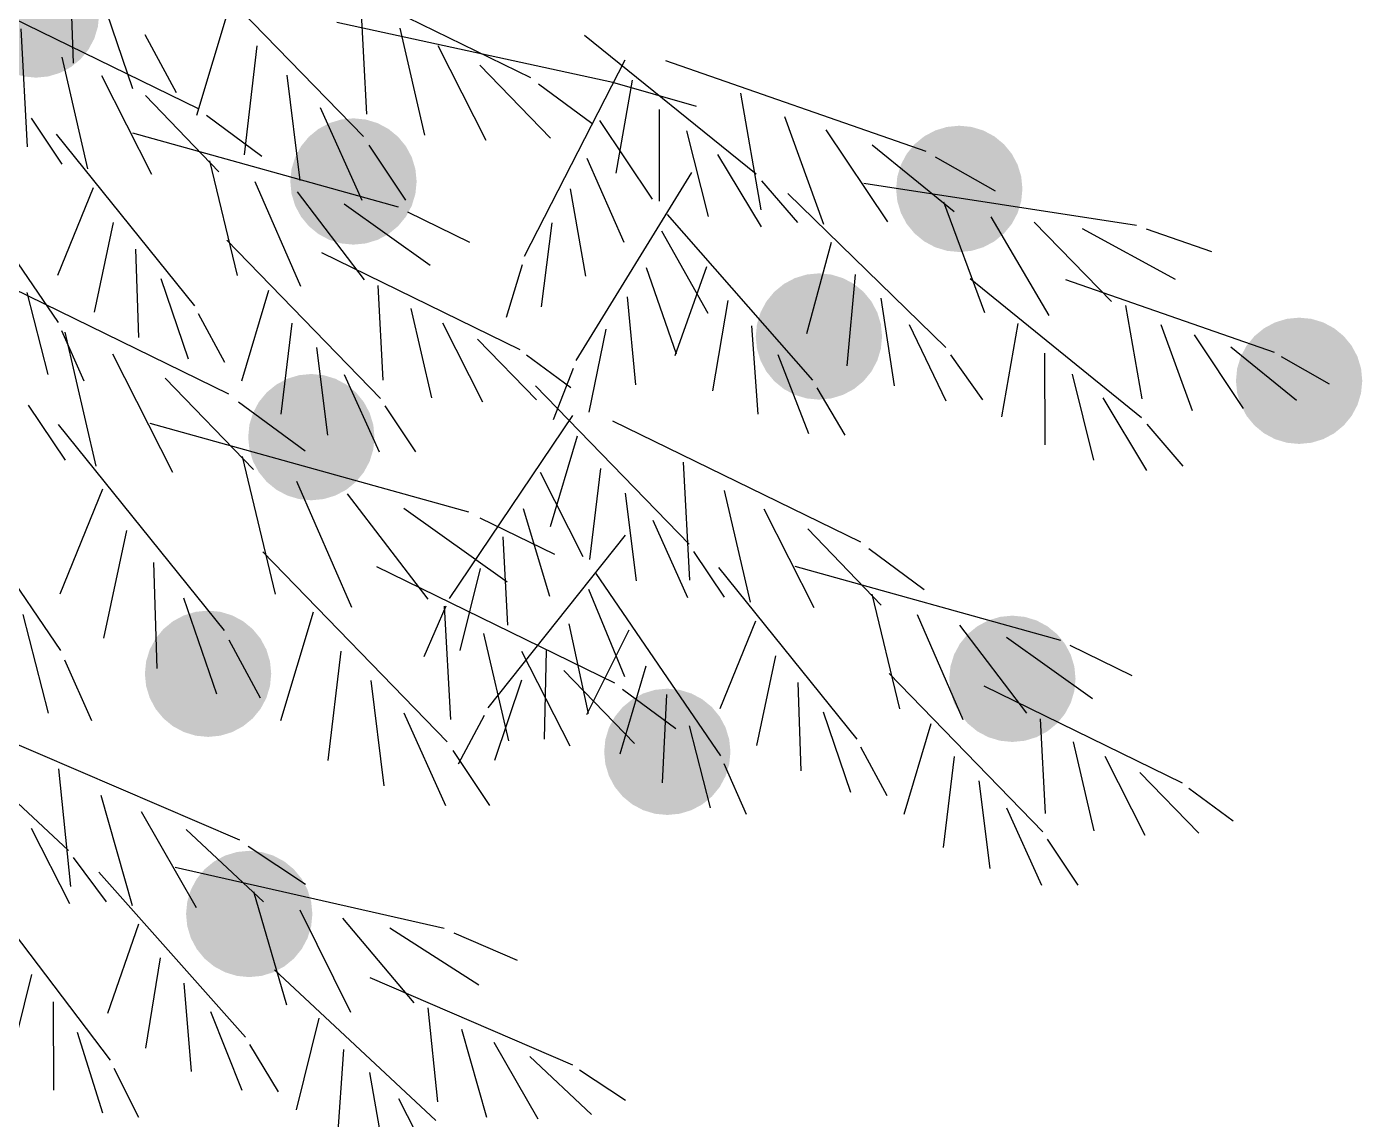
# Model space of a CAD drawing. Extents: x 0 to 1.57, y 0.06 to 3.19.
# Drawn here: x 0.873 to 1.402, y 0.938 to 1.37 of the extents above; entities that cross this region are included whole.
import ezdxf

# ---------------------------------------------------------------- set-up
doc = ezdxf.new("R2010")
doc.units = 0
doc.header["$LTSCALE"] = 1.2
doc.layers.get('0').update_dxf_attribs({"linetype": 'CONTINUOUS'})
doc.layers.add('ARQ-VEG', color=2, linetype='CONTINUOUS')

# ---------------------------------------------------------------- blocks, each defined once
blk = doc.blocks.new('*U4')
at = {"layer": 'ARQ-VEG'}
for points in [[(0.95158, 0.99575), (0.94725, 1.03963), (0.95158, 1.04194)], [(0.95627, 0.99432), (0.95158, 1.04194), (0.95627, 1.04336)], [(0.95158, 0.99575), (0.95158, 1.04194), (0.95627, 0.99432)], [(0.96114, 0.99384), (0.95627, 1.04336), (0.96114, 1.04384)], [(0.95627, 0.99432), (0.95627, 1.04336), (0.96114, 0.99384)], [(0.96114, 0.99384), (0.96114, 1.04384), (0.96602, 0.99432)], [(0.96602, 0.99432), (0.96114, 1.04384), (0.96602, 1.04336)], [(0.96602, 0.99432), (0.96602, 1.04336), (0.97071, 0.99575)], [(0.97071, 0.99575), (0.96602, 1.04336), (0.97071, 1.04194)], [(0.97071, 0.99575), (0.97071, 1.04194), (0.97503, 0.99806)], [(0.97503, 0.99806), (0.97071, 1.04194), (0.97503, 1.03963)], [(0.94347, 1.00116), (0.94036, 1.03273), (0.94347, 1.03652)], [(0.94725, 0.99806), (0.94347, 1.03652), (0.94725, 1.03963)], [(0.94347, 1.00116), (0.94347, 1.03652), (0.94725, 0.99806)], [(0.94725, 0.99806), (0.94725, 1.03963), (0.95158, 0.99575)], [(0.97503, 0.99806), (0.97503, 1.03963), (0.97882, 1.00116)], [(0.97882, 1.00116), (0.97503, 1.03963), (0.97882, 1.03652)], [(0.97882, 1.00116), (0.97882, 1.03652), (0.98193, 1.00495)], [(0.98193, 1.00495), (0.97882, 1.03652), (0.98193, 1.03273)], [(0.94036, 1.00495), (0.93805, 1.02841), (0.94036, 1.03273)], [(0.94036, 1.00495), (0.94036, 1.03273), (0.94347, 1.00116)], [(0.98193, 1.00495), (0.98193, 1.03273), (0.98424, 1.00927)], [(0.98424, 1.00927), (0.98193, 1.03273), (0.98424, 1.02841)], [(0.93805, 1.00927), (0.93662, 1.02372), (0.93805, 1.02841)], [(0.93805, 1.00927), (0.93805, 1.02841), (0.94036, 1.00495)], [(0.98424, 1.00927), (0.98424, 1.02841), (0.98566, 1.01396)], [(0.98566, 1.01396), (0.98424, 1.02841), (0.98566, 1.02372)], [(0.93662, 1.01396), (0.93614, 1.01884), (0.93662, 1.02372)], [(0.93662, 1.01396), (0.93662, 1.02372), (0.93805, 1.00927)], [(0.98566, 1.01396), (0.98566, 1.02372), (0.98614, 1.01884)]]:
    blk.add_solid(points, dxfattribs=at)
blk = doc.blocks.new('*U8')
at = {"layer": 'ARQ-VEG'}
for points in [[(1.26318, 1.08692), (1.2583, 1.13644), (1.26318, 1.13692)], [(1.26318, 1.08692), (1.26318, 1.13692), (1.26806, 1.0874)], [(1.26806, 1.0874), (1.26318, 1.13692), (1.26806, 1.13644)], [(1.24929, 1.09113), (1.2455, 1.1296), (1.24929, 1.1327)], [(1.25362, 1.08882), (1.24929, 1.1327), (1.25362, 1.13502)], [(1.24929, 1.09113), (1.24929, 1.1327), (1.25362, 1.08882)], [(1.2583, 1.0874), (1.25362, 1.13502), (1.2583, 1.13644)], [(1.25362, 1.08882), (1.25362, 1.13502), (1.2583, 1.0874)], [(1.2583, 1.0874), (1.2583, 1.13644), (1.26318, 1.08692)], [(1.26806, 1.0874), (1.26806, 1.13644), (1.27275, 1.08882)], [(1.27275, 1.08882), (1.26806, 1.13644), (1.27275, 1.13502)], [(1.27275, 1.08882), (1.27275, 1.13502), (1.27707, 1.09113)], [(1.27707, 1.09113), (1.27275, 1.13502), (1.27707, 1.1327)], [(1.27707, 1.09113), (1.27707, 1.1327), (1.28086, 1.09424)], [(1.28086, 1.09424), (1.27707, 1.1327), (1.28086, 1.1296)], [(1.2455, 1.09424), (1.2424, 1.12581), (1.2455, 1.1296)], [(1.2455, 1.09424), (1.2455, 1.1296), (1.24929, 1.09113)], [(1.28086, 1.09424), (1.28086, 1.1296), (1.28397, 1.09803)], [(1.28397, 1.09803), (1.28086, 1.1296), (1.28397, 1.12581)], [(1.24009, 1.10235), (1.23866, 1.1168), (1.24009, 1.12149)], [(1.2424, 1.09803), (1.24009, 1.12149), (1.2424, 1.12581)], [(1.24009, 1.10235), (1.24009, 1.12149), (1.2424, 1.09803)], [(1.2424, 1.09803), (1.2424, 1.12581), (1.2455, 1.09424)], [(1.28397, 1.09803), (1.28397, 1.12581), (1.28628, 1.10235)], [(1.28628, 1.10235), (1.28397, 1.12581), (1.28628, 1.12149)], [(1.28628, 1.10235), (1.28628, 1.12149), (1.2877, 1.10704)], [(1.2877, 1.10704), (1.28628, 1.12149), (1.2877, 1.1168)], [(1.23866, 1.10704), (1.23818, 1.11192), (1.23866, 1.1168)], [(1.23866, 1.10704), (1.23866, 1.1168), (1.24009, 1.10235)], [(1.2877, 1.10704), (1.2877, 1.1168), (1.28818, 1.11192)]]:
    blk.add_solid(points, dxfattribs=at)
blk = doc.blocks.new('*U9')
at = {"layer": 'ARQ-VEG'}
for points in [[(0.98085, 1.18306), (0.97616, 1.23068), (0.98085, 1.2321)], [(0.98573, 1.18258), (0.98085, 1.2321), (0.98573, 1.23258)], [(0.98085, 1.18306), (0.98085, 1.2321), (0.98573, 1.18258)], [(0.98573, 1.18258), (0.98573, 1.23258), (0.9906, 1.18306)], [(0.9906, 1.18306), (0.98573, 1.23258), (0.9906, 1.2321)], [(0.9906, 1.18306), (0.9906, 1.2321), (0.99529, 1.18448)], [(0.99529, 1.18448), (0.9906, 1.2321), (0.99529, 1.23068)], [(0.97184, 1.18679), (0.96805, 1.22526), (0.97184, 1.22836)], [(0.97616, 1.18448), (0.97184, 1.22836), (0.97616, 1.23068)], [(0.97184, 1.18679), (0.97184, 1.22836), (0.97616, 1.18448)], [(0.97616, 1.18448), (0.97616, 1.23068), (0.98085, 1.18306)], [(0.99529, 1.18448), (0.99529, 1.23068), (0.99962, 1.18679)], [(0.99962, 1.18679), (0.99529, 1.23068), (0.99962, 1.22836)], [(0.99962, 1.18679), (0.99962, 1.22836), (1.0034, 1.1899)], [(1.0034, 1.1899), (0.99962, 1.22836), (1.0034, 1.22526)], [(0.96494, 1.19369), (0.96263, 1.21715), (0.96494, 1.22147)], [(0.96805, 1.1899), (0.96494, 1.22147), (0.96805, 1.22526)], [(0.96494, 1.19369), (0.96494, 1.22147), (0.96805, 1.1899)], [(0.96805, 1.1899), (0.96805, 1.22526), (0.97184, 1.18679)], [(1.0034, 1.1899), (1.0034, 1.22526), (1.00651, 1.19369)], [(1.00651, 1.19369), (1.0034, 1.22526), (1.00651, 1.22147)], [(1.00651, 1.19369), (1.00651, 1.22147), (1.00882, 1.19801)], [(1.00882, 1.19801), (1.00651, 1.22147), (1.00882, 1.21715)], [(0.96263, 1.19801), (0.96121, 1.21246), (0.96263, 1.21715)], [(0.96263, 1.19801), (0.96263, 1.21715), (0.96494, 1.19369)], [(1.00882, 1.19801), (1.00882, 1.21715), (1.01025, 1.2027)], [(1.01025, 1.2027), (1.00882, 1.21715), (1.01025, 1.21246)], [(0.96121, 1.2027), (0.96073, 1.20758), (0.96121, 1.21246)], [(0.96121, 1.2027), (0.96121, 1.21246), (0.96263, 1.19801)], [(1.01025, 1.2027), (1.01025, 1.21246), (1.01073, 1.20758)]]:
    blk.add_solid(points, dxfattribs=at)
blk = doc.blocks.new('*U14')
at = {"layer": 'ARQ-VEG'}
for points in [[(0.86284, 1.35409), (0.85905, 1.39255), (0.86284, 1.39566)], [(0.86716, 1.35178), (0.86284, 1.39566), (0.86716, 1.39797)], [(0.86284, 1.35409), (0.86284, 1.39566), (0.86716, 1.35178)], [(0.87185, 1.35035), (0.86716, 1.39797), (0.87185, 1.39939)], [(0.86716, 1.35178), (0.86716, 1.39797), (0.87185, 1.35035)], [(0.87673, 1.34987), (0.87185, 1.39939), (0.87673, 1.39987)], [(0.87185, 1.35035), (0.87185, 1.39939), (0.87673, 1.34987)], [(0.87673, 1.34987), (0.87673, 1.39987), (0.8816, 1.35035)], [(0.8816, 1.35035), (0.87673, 1.39987), (0.8816, 1.39939)], [(0.8816, 1.35035), (0.8816, 1.39939), (0.88629, 1.35178)], [(0.88629, 1.35178), (0.8816, 1.39939), (0.88629, 1.39797)], [(0.88629, 1.35178), (0.88629, 1.39797), (0.89062, 1.35409)], [(0.89062, 1.35409), (0.88629, 1.39797), (0.89062, 1.39566)], [(0.89062, 1.35409), (0.89062, 1.39566), (0.8944, 1.3572)], [(0.8944, 1.3572), (0.89062, 1.39566), (0.8944, 1.39255)], [(0.85905, 1.3572), (0.85594, 1.38876), (0.85905, 1.39255)], [(0.85905, 1.3572), (0.85905, 1.39255), (0.86284, 1.35409)], [(0.8944, 1.3572), (0.8944, 1.39255), (0.89751, 1.36098)], [(0.89751, 1.36098), (0.8944, 1.39255), (0.89751, 1.38876)], [(0.85594, 1.36098), (0.85363, 1.38444), (0.85594, 1.38876)], [(0.85594, 1.36098), (0.85594, 1.38876), (0.85905, 1.3572)], [(0.89751, 1.36098), (0.89751, 1.38876), (0.89982, 1.36531)], [(0.89982, 1.36531), (0.89751, 1.38876), (0.89982, 1.38444)], [(0.85221, 1.37), (0.85173, 1.37487), (0.85221, 1.37975)], [(0.85363, 1.36531), (0.85221, 1.37975), (0.85363, 1.38444)], [(0.85221, 1.37), (0.85221, 1.37975), (0.85363, 1.36531)], [(0.85363, 1.36531), (0.85363, 1.38444), (0.85594, 1.36098)], [(0.89982, 1.36531), (0.89982, 1.38444), (0.90125, 1.37)], [(0.90125, 1.37), (0.89982, 1.38444), (0.90125, 1.37975)], [(0.90125, 1.37), (0.90125, 1.37975), (0.90173, 1.37487)]]:
    blk.add_solid(points, dxfattribs=at)
blk = doc.blocks.new('*U66')
at = {"layer": 'ARQ-VEG'}
for points in [[(1.17704, 1.22432), (1.17272, 1.2682), (1.17704, 1.27051)], [(1.18173, 1.2229), (1.17704, 1.27051), (1.18173, 1.27194)], [(1.17704, 1.22432), (1.17704, 1.27051), (1.18173, 1.2229)], [(1.18661, 1.22242), (1.18173, 1.27194), (1.18661, 1.27242)], [(1.18173, 1.2229), (1.18173, 1.27194), (1.18661, 1.22242)], [(1.18661, 1.22242), (1.18661, 1.27242), (1.19148, 1.2229)], [(1.19148, 1.2229), (1.18661, 1.27242), (1.19148, 1.27194)], [(1.19148, 1.2229), (1.19148, 1.27194), (1.19617, 1.22432)], [(1.19617, 1.22432), (1.19148, 1.27194), (1.19617, 1.27051)], [(1.19617, 1.22432), (1.19617, 1.27051), (1.2005, 1.22663)], [(1.2005, 1.22663), (1.19617, 1.27051), (1.2005, 1.2682)], [(1.16893, 1.22974), (1.16582, 1.2613), (1.16893, 1.26509)], [(1.17272, 1.22663), (1.16893, 1.26509), (1.17272, 1.2682)], [(1.16893, 1.22974), (1.16893, 1.26509), (1.17272, 1.22663)], [(1.17272, 1.22663), (1.17272, 1.2682), (1.17704, 1.22432)], [(1.2005, 1.22663), (1.2005, 1.2682), (1.20428, 1.22974)], [(1.20428, 1.22974), (1.2005, 1.2682), (1.20428, 1.26509)], [(1.20428, 1.22974), (1.20428, 1.26509), (1.20739, 1.23353)], [(1.20739, 1.23353), (1.20428, 1.26509), (1.20739, 1.2613)], [(1.16582, 1.23353), (1.16351, 1.25698), (1.16582, 1.2613)], [(1.16582, 1.23353), (1.16582, 1.2613), (1.16893, 1.22974)], [(1.20739, 1.23353), (1.20739, 1.2613), (1.2097, 1.23785)], [(1.2097, 1.23785), (1.20739, 1.2613), (1.2097, 1.25698)], [(1.16351, 1.23785), (1.16209, 1.25229), (1.16351, 1.25698)], [(1.16351, 1.23785), (1.16351, 1.25698), (1.16582, 1.23353)], [(1.2097, 1.23785), (1.2097, 1.25698), (1.21113, 1.24254)], [(1.21113, 1.24254), (1.2097, 1.25698), (1.21113, 1.25229)], [(1.16209, 1.24254), (1.16161, 1.24742), (1.16209, 1.25229)], [(1.16209, 1.24254), (1.16209, 1.25229), (1.16351, 1.23785)], [(1.21113, 1.24254), (1.21113, 1.25229), (1.21161, 1.24742)]]:
    blk.add_solid(points, dxfattribs=at)
blk = doc.blocks.new('*U67')
at = {"layer": 'ARQ-VEG'}
for points in [[(1.36709, 1.20679), (1.36277, 1.25067), (1.36709, 1.25298)], [(1.37178, 1.20536), (1.36709, 1.25298), (1.37178, 1.2544)], [(1.36709, 1.20679), (1.36709, 1.25298), (1.37178, 1.20536)], [(1.37666, 1.20488), (1.37178, 1.2544), (1.37666, 1.25488)], [(1.37178, 1.20536), (1.37178, 1.2544), (1.37666, 1.20488)], [(1.37666, 1.20488), (1.37666, 1.25488), (1.38154, 1.20536)], [(1.38154, 1.20536), (1.37666, 1.25488), (1.38154, 1.2544)], [(1.38154, 1.20536), (1.38154, 1.2544), (1.38623, 1.20679)], [(1.38623, 1.20679), (1.38154, 1.2544), (1.38623, 1.25298)], [(1.38623, 1.20679), (1.38623, 1.25298), (1.39055, 1.2091)], [(1.39055, 1.2091), (1.38623, 1.25298), (1.39055, 1.25067)], [(1.35898, 1.21221), (1.35587, 1.24377), (1.35898, 1.24756)], [(1.36277, 1.2091), (1.35898, 1.24756), (1.36277, 1.25067)], [(1.35898, 1.21221), (1.35898, 1.24756), (1.36277, 1.2091)], [(1.36277, 1.2091), (1.36277, 1.25067), (1.36709, 1.20679)], [(1.39055, 1.2091), (1.39055, 1.25067), (1.39434, 1.21221)], [(1.39434, 1.21221), (1.39055, 1.25067), (1.39434, 1.24756)], [(1.39434, 1.21221), (1.39434, 1.24756), (1.39745, 1.21599)], [(1.39745, 1.21599), (1.39434, 1.24756), (1.39745, 1.24377)], [(1.35587, 1.21599), (1.35356, 1.23945), (1.35587, 1.24377)], [(1.35587, 1.21599), (1.35587, 1.24377), (1.35898, 1.21221)], [(1.39745, 1.21599), (1.39745, 1.24377), (1.39976, 1.22032)], [(1.39976, 1.22032), (1.39745, 1.24377), (1.39976, 1.23945)], [(1.35356, 1.22032), (1.35214, 1.23476), (1.35356, 1.23945)], [(1.35356, 1.22032), (1.35356, 1.23945), (1.35587, 1.21599)], [(1.39976, 1.22032), (1.39976, 1.23945), (1.40118, 1.22501)], [(1.40118, 1.22501), (1.39976, 1.23945), (1.40118, 1.23476)], [(1.35214, 1.22501), (1.35166, 1.22988), (1.35214, 1.23476)], [(1.35214, 1.22501), (1.35214, 1.23476), (1.35356, 1.22032)], [(1.40118, 1.22501), (1.40118, 1.23476), (1.40166, 1.22988)]]:
    blk.add_solid(points, dxfattribs=at)
blk = doc.blocks.new('*U68')
at = {"layer": 'ARQ-VEG'}
for points in [[(1.23259, 1.28276), (1.22827, 1.32664), (1.23259, 1.32895)], [(1.23728, 1.28133), (1.23259, 1.32895), (1.23728, 1.33037)], [(1.23259, 1.28276), (1.23259, 1.32895), (1.23728, 1.28133)], [(1.24216, 1.28085), (1.23728, 1.33037), (1.24216, 1.33085)], [(1.23728, 1.28133), (1.23728, 1.33037), (1.24216, 1.28085)], [(1.24216, 1.28085), (1.24216, 1.33085), (1.24704, 1.28133)], [(1.24704, 1.28133), (1.24216, 1.33085), (1.24704, 1.33037)], [(1.24704, 1.28133), (1.24704, 1.33037), (1.25173, 1.28276)], [(1.25173, 1.28276), (1.24704, 1.33037), (1.25173, 1.32895)], [(1.25173, 1.28276), (1.25173, 1.32895), (1.25605, 1.28507)], [(1.25605, 1.28507), (1.25173, 1.32895), (1.25605, 1.32664)], [(1.22448, 1.28818), (1.22137, 1.31974), (1.22448, 1.32353)], [(1.22827, 1.28507), (1.22448, 1.32353), (1.22827, 1.32664)], [(1.22448, 1.28818), (1.22448, 1.32353), (1.22827, 1.28507)], [(1.22827, 1.28507), (1.22827, 1.32664), (1.23259, 1.28276)], [(1.25605, 1.28507), (1.25605, 1.32664), (1.25984, 1.28818)], [(1.25984, 1.28818), (1.25605, 1.32664), (1.25984, 1.32353)], [(1.25984, 1.28818), (1.25984, 1.32353), (1.26295, 1.29196)], [(1.26295, 1.29196), (1.25984, 1.32353), (1.26295, 1.31974)], [(1.22137, 1.29196), (1.21906, 1.31542), (1.22137, 1.31974)], [(1.22137, 1.29196), (1.22137, 1.31974), (1.22448, 1.28818)], [(1.26295, 1.29196), (1.26295, 1.31974), (1.26526, 1.29629)], [(1.26526, 1.29629), (1.26295, 1.31974), (1.26526, 1.31542)], [(1.21906, 1.29629), (1.21764, 1.31073), (1.21906, 1.31542)], [(1.21906, 1.29629), (1.21906, 1.31542), (1.22137, 1.29196)], [(1.26526, 1.29629), (1.26526, 1.31542), (1.26668, 1.30098)], [(1.26668, 1.30098), (1.26526, 1.31542), (1.26668, 1.31073)], [(1.21764, 1.30098), (1.21716, 1.30585), (1.21764, 1.31073)], [(1.21764, 1.30098), (1.21764, 1.31073), (1.21906, 1.29629)], [(1.26668, 1.30098), (1.26668, 1.31073), (1.26716, 1.30585)]]:
    blk.add_solid(points, dxfattribs=at)
blk = doc.blocks.new('*U69')
at = {"layer": 'ARQ-VEG'}
for points in [[(0.99752, 1.28426), (0.99283, 1.33187), (0.99752, 1.3333)], [(1.0024, 1.28378), (0.99752, 1.3333), (1.0024, 1.33378)], [(0.99752, 1.28426), (0.99752, 1.3333), (1.0024, 1.28378)], [(1.0024, 1.28378), (1.0024, 1.33378), (1.00728, 1.28426)], [(1.00728, 1.28426), (1.0024, 1.33378), (1.00728, 1.3333)], [(1.00728, 1.28426), (1.00728, 1.3333), (1.01197, 1.28568)], [(1.01197, 1.28568), (1.00728, 1.3333), (1.01197, 1.33187)], [(0.98851, 1.28799), (0.98472, 1.32645), (0.98851, 1.32956)], [(0.99283, 1.28568), (0.98851, 1.32956), (0.99283, 1.33187)], [(0.98851, 1.28799), (0.98851, 1.32956), (0.99283, 1.28568)], [(0.99283, 1.28568), (0.99283, 1.33187), (0.99752, 1.28426)], [(1.01197, 1.28568), (1.01197, 1.33187), (1.01629, 1.28799)], [(1.01629, 1.28799), (1.01197, 1.33187), (1.01629, 1.32956)], [(1.01629, 1.28799), (1.01629, 1.32956), (1.02008, 1.2911)], [(1.02008, 1.2911), (1.01629, 1.32956), (1.02008, 1.32645)], [(0.98161, 1.29489), (0.9793, 1.31834), (0.98161, 1.32267)], [(0.98472, 1.2911), (0.98161, 1.32267), (0.98472, 1.32645)], [(0.98161, 1.29489), (0.98161, 1.32267), (0.98472, 1.2911)], [(0.98472, 1.2911), (0.98472, 1.32645), (0.98851, 1.28799)], [(1.02008, 1.2911), (1.02008, 1.32645), (1.02319, 1.29489)], [(1.02319, 1.29489), (1.02008, 1.32645), (1.02319, 1.32267)], [(1.02319, 1.29489), (1.02319, 1.32267), (1.0255, 1.29921)], [(1.0255, 1.29921), (1.02319, 1.32267), (1.0255, 1.31834)], [(0.9793, 1.29921), (0.97788, 1.31365), (0.9793, 1.31834)], [(0.9793, 1.29921), (0.9793, 1.31834), (0.98161, 1.29489)], [(1.0255, 1.29921), (1.0255, 1.31834), (1.02692, 1.3039)], [(1.02692, 1.3039), (1.0255, 1.31834), (1.02692, 1.31365)], [(0.97788, 1.3039), (0.9774, 1.30878), (0.97788, 1.31365)], [(0.97788, 1.3039), (0.97788, 1.31365), (0.9793, 1.29921)], [(1.02692, 1.3039), (1.02692, 1.31365), (1.0274, 1.30878)]]:
    blk.add_solid(points, dxfattribs=at)
blk = doc.blocks.new('*U70')
at = {"layer": 'ARQ-VEG'}
for points in [[(1.11704, 1.05992), (1.11272, 1.1038), (1.11704, 1.10611)], [(1.12173, 1.0585), (1.11704, 1.10611), (1.12173, 1.10754)], [(1.11704, 1.05992), (1.11704, 1.10611), (1.12173, 1.0585)], [(1.12661, 1.05802), (1.12173, 1.10754), (1.12661, 1.10802)], [(1.12173, 1.0585), (1.12173, 1.10754), (1.12661, 1.05802)], [(1.12661, 1.05802), (1.12661, 1.10802), (1.13148, 1.0585)], [(1.13148, 1.0585), (1.12661, 1.10802), (1.13148, 1.10754)], [(1.13148, 1.0585), (1.13148, 1.10754), (1.13617, 1.05992)], [(1.13617, 1.05992), (1.13148, 1.10754), (1.13617, 1.10611)], [(1.13617, 1.05992), (1.13617, 1.10611), (1.14049, 1.06223)], [(1.14049, 1.06223), (1.13617, 1.10611), (1.14049, 1.1038)], [(1.10893, 1.06534), (1.10582, 1.09691), (1.10893, 1.1007)], [(1.11272, 1.06223), (1.10893, 1.1007), (1.11272, 1.1038)], [(1.10893, 1.06534), (1.10893, 1.1007), (1.11272, 1.06223)], [(1.11272, 1.06223), (1.11272, 1.1038), (1.11704, 1.05992)], [(1.14049, 1.06223), (1.14049, 1.1038), (1.14428, 1.06534)], [(1.14428, 1.06534), (1.14049, 1.1038), (1.14428, 1.1007)], [(1.14428, 1.06534), (1.14428, 1.1007), (1.14739, 1.06913)], [(1.14739, 1.06913), (1.14428, 1.1007), (1.14739, 1.09691)], [(1.10582, 1.06913), (1.10351, 1.09258), (1.10582, 1.09691)], [(1.10582, 1.06913), (1.10582, 1.09691), (1.10893, 1.06534)], [(1.14739, 1.06913), (1.14739, 1.09691), (1.1497, 1.07345)], [(1.1497, 1.07345), (1.14739, 1.09691), (1.1497, 1.09258)], [(1.10351, 1.07345), (1.10209, 1.08789), (1.10351, 1.09258)], [(1.10351, 1.07345), (1.10351, 1.09258), (1.10582, 1.06913)], [(1.1497, 1.07345), (1.1497, 1.09258), (1.15112, 1.07814)], [(1.15112, 1.07814), (1.1497, 1.09258), (1.15112, 1.08789)], [(1.10209, 1.07814), (1.10161, 1.08302), (1.10209, 1.08789)], [(1.10209, 1.07814), (1.10209, 1.08789), (1.10351, 1.07345)], [(1.15112, 1.07814), (1.15112, 1.08789), (1.15161, 1.08302)]]:
    blk.add_solid(points, dxfattribs=at)
blk = doc.blocks.new('*U112')
at = {"layer": 'ARQ-VEG'}
for points in [[(0.93529, 1.09083), (0.93096, 1.13471), (0.93529, 1.13702)], [(0.93998, 1.0894), (0.93529, 1.13702), (0.93998, 1.13844)], [(0.93529, 1.09083), (0.93529, 1.13702), (0.93998, 1.0894)], [(0.94485, 1.08892), (0.93998, 1.13844), (0.94485, 1.13892)], [(0.93998, 1.0894), (0.93998, 1.13844), (0.94485, 1.08892)], [(0.94485, 1.08892), (0.94485, 1.13892), (0.94973, 1.0894)], [(0.94973, 1.0894), (0.94485, 1.13892), (0.94973, 1.13844)], [(0.94973, 1.0894), (0.94973, 1.13844), (0.95442, 1.09083)], [(0.95442, 1.09083), (0.94973, 1.13844), (0.95442, 1.13702)], [(0.95442, 1.09083), (0.95442, 1.13702), (0.95874, 1.09314)], [(0.95874, 1.09314), (0.95442, 1.13702), (0.95874, 1.13471)], [(0.92718, 1.09624), (0.92407, 1.12781), (0.92718, 1.1316)], [(0.93096, 1.09314), (0.92718, 1.1316), (0.93096, 1.13471)], [(0.92718, 1.09624), (0.92718, 1.1316), (0.93096, 1.09314)], [(0.93096, 1.09314), (0.93096, 1.13471), (0.93529, 1.09083)], [(0.95874, 1.09314), (0.95874, 1.13471), (0.96253, 1.09624)], [(0.96253, 1.09624), (0.95874, 1.13471), (0.96253, 1.1316)], [(0.96253, 1.09624), (0.96253, 1.1316), (0.96564, 1.10003)], [(0.96564, 1.10003), (0.96253, 1.1316), (0.96564, 1.12781)], [(0.92407, 1.10003), (0.92176, 1.12349), (0.92407, 1.12781)], [(0.92407, 1.10003), (0.92407, 1.12781), (0.92718, 1.09624)], [(0.96564, 1.10003), (0.96564, 1.12781), (0.96795, 1.10436)], [(0.96795, 1.10436), (0.96564, 1.12781), (0.96795, 1.12349)], [(0.92176, 1.10436), (0.92033, 1.1188), (0.92176, 1.12349)], [(0.92176, 1.10436), (0.92176, 1.12349), (0.92407, 1.10003)], [(0.96795, 1.10436), (0.96795, 1.12349), (0.96937, 1.10905)], [(0.96937, 1.10905), (0.96795, 1.12349), (0.96937, 1.1188)], [(0.92033, 1.10905), (0.91985, 1.11392), (0.92033, 1.1188)], [(0.92033, 1.10905), (0.92033, 1.1188), (0.92176, 1.10436)], [(0.96937, 1.10905), (0.96937, 1.1188), (0.96985, 1.11392)]]:
    blk.add_solid(points, dxfattribs=at)

msp = doc.modelspace()

# ---------------------------------------------------------------- linework, layer by layer
for p, q in [((0.93332, 1.40181, 94.63282), (1.00631, 1.32662, 94.63282)), ((0.89007, 1.39764, 94.63282), (0.89141, 1.35564, 94.63282)), ((0.97833, 1.39598, 94.63282), (1.07246, 1.34995, 94.63282)), ((0.84283, 1.38558, 94.63282), (0.94089, 1.33762, 94.63282)), ((0.90198, 1.38359, 94.63282), (0.915, 1.34556, 94.63282)), ((1.00514, 1.38027, 94.63282), (1.00753, 1.33542, 94.63282)), ((0.95323, 1.37794, 94.63282), (0.94029, 1.33494, 94.63282)), ((0.87076, 1.36921, 94.63282), (0.87325, 1.32249, 94.63282)), ((1.02069, 1.36943, 94.63282), (1.03052, 1.32705, 94.63282)), ((0.91979, 1.36701, 94.63282), (0.93229, 1.34397, 94.63282)), ((1.09388, 1.36669, 94.63282), (1.16174, 1.31174, 94.63282)), ((0.96419, 1.36249, 94.63282), (0.95909, 1.31927, 94.63282)), ((1.03573, 1.36256, 94.63282), (1.05476, 1.32508, 94.63282)), ((0.88696, 1.35792, 94.63282), (0.8972, 1.31377, 94.63282)), ((1.05247, 1.35488, 94.63282), (1.0804, 1.32596, 94.63282)), ((1.10985, 1.35681, 94.63282), (1.06999, 1.27912, 94.63282)), ((1.12589, 1.35663, 94.63282), (1.22896, 1.32072, 94.63282)), ((0.90263, 1.35076, 94.63282), (0.92245, 1.31172, 94.63282)), ((0.97602, 1.35092, 94.63282), (0.98123, 1.30922, 94.63282)), ((1.11272, 1.34892, 94.63282), (1.10629, 1.31205, 94.63282)), ((0.92007, 1.34276, 94.63282), (0.94916, 1.31264, 94.63282)), ((1.07564, 1.34742, 94.63282), (1.09673, 1.33185, 94.63282)), ((1.15557, 1.34371, 94.63282), (1.16361, 1.29762, 94.63282)), ((0.98917, 1.33803, 94.63282), (1.00565, 1.30136, 94.63282)), ((0.87485, 1.33385, 94.63282), (0.88699, 1.31569, 94.63282)), ((0.9442, 1.33499, 94.63282), (0.96616, 1.31877, 94.63282)), ((1.0998, 1.33294, 94.63282), (1.12058, 1.30181, 94.63282)), ((1.12333, 1.33723, 94.63282), (1.1234, 1.30097, 94.63282)), ((1.173, 1.33444, 94.63282), (1.18843, 1.29182, 94.63282)), ((0.88468, 1.32754, 94.63282), (0.93945, 1.25953, 94.63282)), ((0.91494, 1.328, 94.63282), (1.02008, 1.29869, 94.63282)), ((1.13426, 1.32883, 94.63282), (1.14272, 1.29485, 94.63282)), ((1.18941, 1.32919, 94.63282), (1.21374, 1.2928, 94.63282)), ((0.83624, 1.32505, 94.63282), (0.88554, 1.25298, 94.63282)), ((1.00844, 1.32316, 94.63282), (1.02301, 1.30137, 94.63282)), ((1.20768, 1.32334, 94.63282), (1.24015, 1.2969, 94.63282)), ((0.94538, 1.31698, 94.63282), (0.95633, 1.2715, 94.63282)), ((1.09482, 1.31795, 94.63282), (1.1094, 1.28475, 94.63282)), ((1.14643, 1.31947, 94.63282), (1.16371, 1.29077, 94.63282)), ((1.23256, 1.3185, 94.63282), (1.25631, 1.30501, 94.63282)), ((1.13622, 1.31229, 94.63282), (1.09042, 1.23795, 94.63282)), ((0.89936, 1.3062, 94.63282), (0.88531, 1.27151, 94.63282)), ((0.96336, 1.30883, 94.63282), (0.98147, 1.26728, 94.63282)), ((1.08821, 1.30586, 94.63282), (1.09421, 1.27135, 94.63282)), ((1.16385, 1.30909, 94.63282), (1.17807, 1.29251, 94.63282)), ((1.20435, 1.30806, 94.63282), (1.31224, 1.2915, 94.63282)), ((0.98007, 1.30464, 94.63282), (1.00667, 1.26987, 94.63282)), ((1.17436, 1.304, 94.63282), (1.23685, 1.24301, 94.63282)), ((1.23588, 1.30075, 94.63282), (1.25218, 1.2569, 94.63282)), ((0.99868, 1.29996, 94.63282), (1.03276, 1.27563, 94.63282)), ((1.02382, 1.29671, 94.63282), (1.04837, 1.28475, 94.63282)), ((1.12656, 1.29576, 94.63282), (1.18411, 1.23008, 94.63282)), ((0.90727, 1.29253, 94.63282), (0.89971, 1.25707, 94.63282)), ((1.08086, 1.29238, 94.63282), (1.07665, 1.25915, 94.63282)), ((1.25471, 1.29481, 94.63282), (1.27765, 1.25572, 94.63282)), ((1.2718, 1.29264, 94.63282), (1.30235, 1.26129, 94.63282)), ((1.29083, 1.29021, 94.63282), (1.32757, 1.27012, 94.63282)), ((1.31618, 1.28998, 94.63282), (1.34198, 1.28104, 94.63282)), ((0.95224, 1.2855, 94.63282), (1.01306, 1.22284, 94.63282)), ((1.12434, 1.28928, 94.63282), (1.14263, 1.25663, 94.63282)), ((1.19148, 1.28456, 94.63282), (1.18167, 1.24845, 94.63282)), ((0.83526, 1.28227, 94.63282), (0.95292, 1.22473, 94.63282)), ((0.91619, 1.28202, 94.63282), (0.91731, 1.24702, 94.63282)), ((0.98974, 1.28064, 94.63282), (1.06818, 1.24228, 94.63282)), ((1.06912, 1.27584, 94.63282), (1.06282, 1.25493, 94.63282)), ((1.11821, 1.27473, 94.63282), (1.13015, 1.24049, 94.63282)), ((1.14211, 1.27505, 94.63282), (1.12952, 1.2398, 94.63282)), ((0.92611, 1.27032, 94.63282), (0.93697, 1.23862, 94.63282)), ((1.20096, 1.27194, 94.63282), (1.19769, 1.23582, 94.63282)), ((1.24645, 1.27032, 94.63282), (1.3143, 1.21536, 94.63282)), ((1.28426, 1.26997, 94.63282), (1.36672, 1.24123, 94.63282)), ((0.87308, 1.26478, 94.63282), (0.88143, 1.23233, 94.63282)), ((0.96882, 1.26561, 94.63282), (0.95804, 1.22977, 94.63282)), ((1.01208, 1.26755, 94.63282), (1.01407, 1.23017, 94.63282)), ((1.02504, 1.25852, 94.63282), (1.03324, 1.2232, 94.63282)), ((1.11067, 1.26318, 94.63282), (1.11396, 1.22832, 94.63282)), ((1.15058, 1.26172, 94.63282), (1.1445, 1.22597, 94.63282)), ((1.21107, 1.26257, 94.63282), (1.21635, 1.22795, 94.63282)), ((1.308, 1.25963, 94.63282), (1.31444, 1.22276, 94.63282)), ((0.94096, 1.2565, 94.63282), (0.95137, 1.2373, 94.63282)), ((1.03758, 1.25279, 94.63282), (1.05343, 1.22156, 94.63282)), ((0.88681, 1.24984, 94.63282), (0.89569, 1.22988, 94.63282)), ((0.88821, 1.24908, 94.63282), (0.9005, 1.1961, 94.63282)), ((0.97796, 1.25273, 94.63282), (0.97371, 1.21672, 94.63282)), ((1.1023, 1.25032, 94.63282), (1.09551, 1.21752, 94.63282)), ((1.15993, 1.25159, 94.63282), (1.1625, 1.21666, 94.63282)), ((1.22232, 1.25213, 94.63282), (1.23688, 1.22195, 94.63282)), ((1.26529, 1.25255, 94.63282), (1.25886, 1.21568, 94.63282)), ((1.32195, 1.25221, 94.63282), (1.3343, 1.21812, 94.63282)), ((1.33508, 1.24802, 94.63282), (1.35454, 1.2189, 94.63282)), ((0.98781, 1.24309, 94.63282), (0.99216, 1.20834, 94.63282)), ((1.05153, 1.24639, 94.63282), (1.0748, 1.22229, 94.63282)), ((1.34969, 1.24333, 94.63282), (1.37567, 1.22218, 94.63282)), ((0.90701, 1.24049, 94.63282), (0.93079, 1.19365, 94.63282)), ((1.07083, 1.24018, 94.63282), (1.0884, 1.2272, 94.63282)), ((1.17033, 1.2403, 94.63282), (1.18249, 1.20908, 94.63282)), ((1.23871, 1.24018, 94.63282), (1.25134, 1.22235, 94.63282)), ((1.27589, 1.24085, 94.63282), (1.27597, 1.20459, 94.63282)), ((1.3696, 1.23946, 94.63282), (1.3886, 1.22867, 94.63282)), ((0.99878, 1.23235, 94.63282), (1.01251, 1.20179, 94.63282)), ((1.0893, 1.23475, 94.63282), (1.08138, 1.21439, 94.63282)), ((1.28683, 1.23245, 94.63282), (1.29529, 1.19847, 94.63282)), ((0.92794, 1.23089, 94.63282), (0.96284, 1.19475, 94.63282)), ((1.07439, 1.22787, 94.63282), (1.13521, 1.16521, 94.63282)), ((1.18574, 1.22711, 94.63282), (1.19693, 1.20835, 94.63282)), ((0.9569, 1.22157, 94.63282), (0.98325, 1.2021, 94.63282)), ((1.29899, 1.2231, 94.63282), (1.31627, 1.1944, 94.63282)), ((0.87368, 1.22019, 94.63282), (0.88825, 1.1984, 94.63282)), ((1.01484, 1.21996, 94.63282), (1.02698, 1.2018, 94.63282)), ((1.08907, 1.21615, 94.63282), (1.04022, 1.14377, 94.63282)), ((0.88547, 1.21262, 94.63282), (0.9512, 1.13101, 94.63282)), ((0.92178, 1.21317, 94.63282), (1.04796, 1.17801, 94.63282)), ((1.10497, 1.21406, 94.63282), (1.20302, 1.16611, 94.63282)), ((1.31642, 1.21271, 94.63282), (1.33063, 1.19613, 94.63282)), ((0.82735, 1.20964, 94.63282), (0.88651, 1.12315, 94.63282)), ((1.09097, 1.20798, 94.63282), (1.08019, 1.17214, 94.63282)), ((0.95831, 1.19995, 94.63282), (0.97145, 1.14537, 94.63282)), ((1.10011, 1.1951, 94.63282), (1.09586, 1.15909, 94.63282)), ((1.13289, 1.19769, 94.63282), (1.13538, 1.15097, 94.63282)), ((0.97989, 1.19018, 94.63282), (1.00162, 1.14032, 94.63282)), ((1.07624, 1.19365, 94.63282), (1.09316, 1.16027, 94.63282)), ((0.90309, 1.18702, 94.63282), (0.88623, 1.14539, 94.63282)), ((0.99995, 1.18515, 94.63282), (1.03186, 1.14342, 94.63282)), ((1.10997, 1.18546, 94.63282), (1.11431, 1.15071, 94.63282)), ((1.14909, 1.18641, 94.63282), (1.15934, 1.14226, 94.63282)), ((1.02227, 1.17952, 94.63282), (1.06317, 1.15033, 94.63282)), ((1.06951, 1.17937, 94.63282), (1.08003, 1.14466, 94.63282)), ((1.16476, 1.17924, 94.63282), (1.18458, 1.14021, 94.63282)), ((1.05244, 1.17562, 94.63282), (1.0819, 1.16128, 94.63282)), ((1.12093, 1.17472, 94.63282), (1.13466, 1.14416, 94.63282)), ((0.91258, 1.17061, 94.63282), (0.90351, 1.12806, 94.63282)), ((1.10994, 1.1688, 94.63282), (1.0556, 1.10046, 94.63282)), ((1.1822, 1.17125, 94.63282), (1.21129, 1.14113, 94.63282)), ((1.06151, 1.16814, 94.63282), (1.06334, 1.13317, 94.63282)), ((1.20634, 1.16348, 94.63282), (1.2283, 1.14726, 94.63282)), ((0.92328, 1.15801, 94.63282), (0.92462, 1.116, 94.63282)), ((0.96654, 1.16218, 94.63282), (1.03952, 1.08699, 94.63282)), ((1.13699, 1.16233, 94.63282), (1.14913, 1.14417, 94.63282)), ((1.01154, 1.15635, 94.63282), (1.10568, 1.11031, 94.63282)), ((1.0526, 1.15564, 94.63282), (1.04446, 1.12315, 94.63282)), ((1.09838, 1.15354, 94.63282), (1.14768, 1.08147, 94.63282)), ((1.14681, 1.15602, 94.63282), (1.20159, 1.08802, 94.63282)), ((1.17707, 1.15648, 94.63282), (1.28222, 1.12718, 94.63282)), ((1.0954, 1.14738, 94.63282), (1.10966, 1.11277, 94.63282)), ((0.93519, 1.14396, 94.63282), (0.94822, 1.10593, 94.63282)), ((1.20752, 1.14546, 94.63282), (1.21847, 1.09998, 94.63282)), ((0.87156, 1.13731, 94.63282), (0.88158, 1.09837, 94.63282)), ((0.98645, 1.13831, 94.63282), (0.97351, 1.0953, 94.63282)), ((1.03897, 1.14062, 94.63282), (1.03022, 1.12061, 94.63282)), ((1.03835, 1.14063, 94.63282), (1.04074, 1.09578, 94.63282)), ((1.2255, 1.13732, 94.63282), (1.24361, 1.09577, 94.63282)), ((1.08758, 1.13366, 94.63282), (1.09535, 1.09824, 94.63282)), ((1.16149, 1.13469, 94.63282), (1.14745, 1.1, 94.63282)), ((1.24221, 1.13313, 94.63282), (1.2688, 1.09835, 94.63282)), ((0.95301, 1.12738, 94.63282), (0.9655, 1.10433, 94.63282)), ((1.0539, 1.1298, 94.63282), (1.06374, 1.08741, 94.63282)), ((1.11135, 1.13112, 94.63282), (1.09464, 1.09763, 94.63282)), ((1.26081, 1.12844, 94.63282), (1.2949, 1.10411, 94.63282)), ((0.99741, 1.12285, 94.63282), (0.99231, 1.07964, 94.63282)), ((1.06895, 1.12292, 94.63282), (1.08797, 1.08545, 94.63282)), ((1.07872, 1.12309, 94.63282), (1.07782, 1.08808, 94.63282)), ((1.1694, 1.12102, 94.63282), (1.16185, 1.08555, 94.63282)), ((1.28596, 1.12519, 94.63282), (1.31051, 1.11324, 94.63282)), ((0.88803, 1.11939, 94.63282), (0.89868, 1.09544, 94.63282)), ((1.11816, 1.11688, 94.63282), (1.10787, 1.08211, 94.63282)), ((1.00923, 1.11129, 94.63282), (1.01445, 1.06958, 94.63282)), ((1.06887, 1.11132, 94.63282), (1.05821, 1.07956, 94.63282)), ((1.08569, 1.11525, 94.63282), (1.11361, 1.08633, 94.63282)), ((1.17832, 1.11051, 94.63282), (1.17944, 1.07551, 94.63282)), ((1.21437, 1.11398, 94.63282), (1.27519, 1.05133, 94.63282)), ((1.10886, 1.10779, 94.63282), (1.12994, 1.09222, 94.63282)), ((1.12624, 1.10571, 94.63282), (1.12462, 1.07072, 94.63282)), ((1.25187, 1.10913, 94.63282), (1.33032, 1.07077, 94.63282)), ((0.82579, 1.1036, 94.63282), (0.88959, 1.04398, 94.63282)), ((1.02239, 1.0984, 94.63282), (1.03887, 1.06173, 94.63282)), ((1.05411, 1.09741, 94.63282), (1.04382, 1.07815, 94.63282)), ((1.18825, 1.0988, 94.63282), (1.1991, 1.06711, 94.63282)), ((1.27422, 1.09603, 94.63282), (1.27621, 1.05866, 94.63282)), ((0.857, 1.0913, 94.63282), (0.95728, 1.04818, 94.63282)), ((1.13522, 1.09326, 94.63282), (1.14357, 1.06082, 94.63282)), ((1.23096, 1.09409, 94.63282), (1.22018, 1.05826, 94.63282)), ((1.2031, 1.08499, 94.63282), (1.21351, 1.06578, 94.63282)), ((1.28717, 1.087, 94.63282), (1.29537, 1.05168, 94.63282)), ((1.04166, 1.08353, 94.63282), (1.05623, 1.06174, 94.63282)), ((1.14894, 1.07833, 94.63282), (1.15782, 1.05837, 94.63282)), ((1.2401, 1.08121, 94.63282), (1.23585, 1.0452, 94.63282)), ((1.29971, 1.08127, 94.63282), (1.31557, 1.05005, 94.63282)), ((0.88569, 1.0763, 94.63282), (0.89046, 1.02976, 94.63282)), ((1.31366, 1.07488, 94.63282), (1.33693, 1.05078, 94.63282)), ((1.24995, 1.07158, 94.63282), (1.25429, 1.03682, 94.63282)), ((1.33297, 1.06866, 94.63282), (1.35054, 1.05568, 94.63282)), ((0.90242, 1.06582, 94.63282), (0.91481, 1.02222, 94.63282)), ((0.91842, 1.05943, 94.63282), (0.94012, 1.02141, 94.63282)), ((1.26091, 1.06083, 94.63282), (1.27465, 1.03028, 94.63282)), ((0.87486, 1.05278, 94.63282), (0.89007, 1.02293, 94.63282)), ((0.93623, 1.0523, 94.63282), (0.96675, 1.02363, 94.63282)), ((1.27697, 1.04845, 94.63282), (1.28911, 1.03029, 94.63282)), ((0.96072, 1.04571, 94.63282), (0.98344, 1.03058, 94.63282)), ((0.89151, 1.04119, 94.63282), (0.90452, 1.02364, 94.63282)), ((0.93183, 1.0373, 94.63282), (1.03828, 1.01315, 94.63282)), ((0.90163, 1.03536, 94.63282), (0.95965, 0.97011, 94.63282)), ((0.85337, 1.03052, 94.63282), (0.90612, 0.96094, 94.63282)), ((0.96277, 1.02778, 94.63282), (0.97592, 0.98288, 94.63282)), ((0.98113, 1.02052, 94.63282), (1.00124, 0.9799, 94.63282)), ((0.99803, 1.01714, 94.63282), (1.02628, 0.98371, 94.63282)), ((0.91733, 1.01477, 94.63282), (0.90499, 0.97943, 94.63282)), ((1.01683, 1.01337, 94.63282), (1.05206, 0.99073, 94.63282)), ((1.04211, 1.01135, 94.63282), (1.06721, 1.00061, 94.63282)), ((0.92589, 1.0015, 94.63282), (0.92008, 0.96571, 94.63282)), ((0.87492, 0.99487, 94.63282), (0.86633, 0.95964, 94.63282)), ((0.97115, 0.99667, 94.63282), (1.03495, 0.93705, 94.63282)), ((0.93532, 0.99144, 94.63282), (0.93814, 0.95653, 94.63282)), ((1.00885, 0.99364, 94.63282), (1.08907, 0.95915, 94.63282)), ((0.88353, 0.9841, 94.63282), (0.88362, 0.94908, 94.63282)), ((0.9458, 0.98023, 94.63282), (0.95819, 0.9491, 94.63282)), ((1.0318, 0.98165, 94.63282), (1.03561, 0.94442, 94.63282)), ((0.98869, 0.97761, 94.63282), (0.97967, 0.94129, 94.63282)), ((1.04518, 0.97327, 94.63282), (1.05509, 0.93839, 94.63282)), ((0.89311, 0.97211, 94.63282), (0.90302, 0.94011, 94.63282)), ((1.05799, 0.96815, 94.63282), (1.07534, 0.93774, 94.63282)), ((0.9613, 0.96715, 94.63282), (0.97264, 0.94848, 94.63282)), ((0.99844, 0.96519, 94.63282), (0.99596, 0.92902, 94.63282)), ((1.07223, 0.96245, 94.63282), (1.09665, 0.93951, 94.63282)), ((0.90754, 0.95786, 94.63282), (0.91738, 0.93836, 94.63282)), ((1.09182, 0.95718, 94.63282), (1.11, 0.94507, 94.63282)), ((1.00876, 0.95604, 94.63282), (1.01479, 0.92154, 94.63282)), ((1.02023, 0.94585, 94.63282), (1.03544, 0.916, 94.63282))]:
    msp.add_line(p, q)
at = {"layer": 'ARQ-VEG'}
for p, q in [((1.105, 1.34802, 94.63282), (0.99586, 1.37174, 94.63282)), ((1.13822, 1.33852, 94.63282), (1.105, 1.34802, 94.63282))]:
    msp.add_line(p, q, dxfattribs=at)

# ---------------------------------------------------------------- block references
for name in ['*U14', '*U69', '*U68', '*U66', '*U67', '*U9', '*U112', '*U8', '*U70', '*U4']:
    msp.add_blockref(name, (0, 0), dxfattribs=at)

doc.saveas('drawing.dxf')
